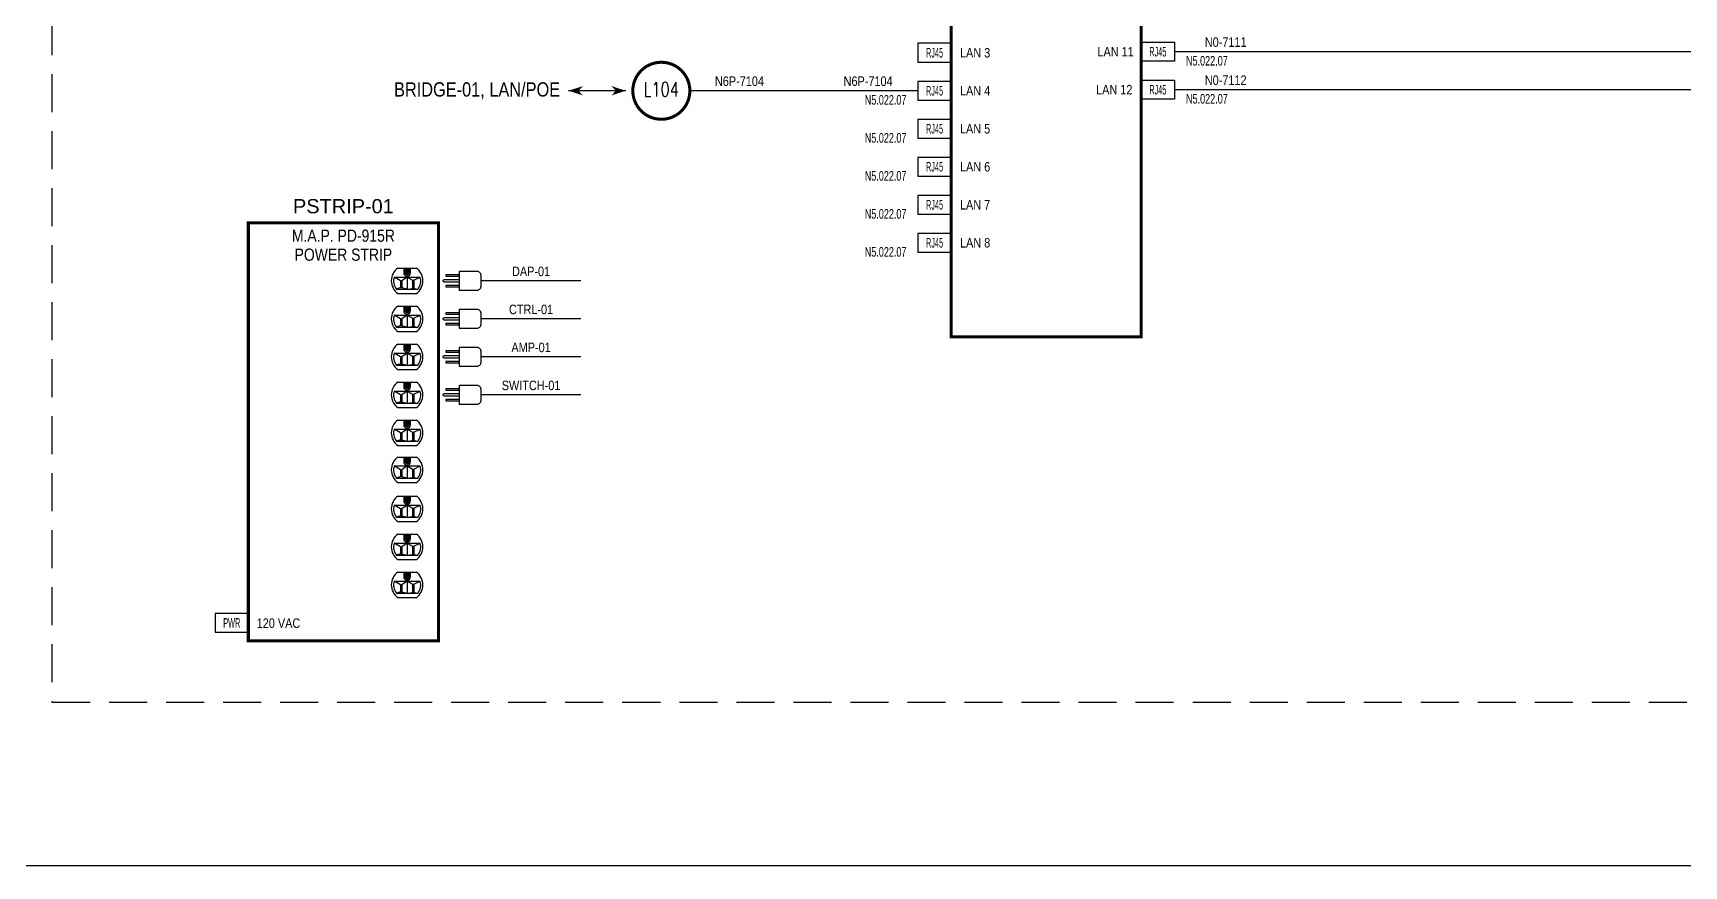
# Model space of a CAD drawing. Extents: x 0 to 120, y 0 to 39.
# Drawn here: x 8.41 to 19.26, y 0 to 5.48 of the extents above; entities that cross this region are included whole.
import ezdxf
from ezdxf.enums import TextEntityAlignment as Align

# ---------------------------------------------------------------- set-up
doc = ezdxf.new("R2010")
doc.units = 0
doc.header["$MEASUREMENT"] = 0
doc.linetypes.add('HIDDEN', pattern=[0.375, 0.25, -0.125])
doc.layers.get('0').update_dxf_attribs({"linetype": 'CONTINUOUS'})
doc.layers.get('DEFPOINTS').update_dxf_attribs({"linetype": 'CONTINUOUS'})
for name, color, linetype in [('AV-Func-Ctrl', 210, 'CONTINUOUS'), ('AV-Func-DLAN', 214, 'CONTINUOUS'), ('AV-Func-DLAN @ 1', 214, 'CONTINUOUS'), ('AV-Func-Powr', 42, 'CONTINUOUS'), ('CABLE-NUM', 7, 'CONTINUOUS'), ('Cable_Riser', 7, 'HIDDEN'), ('Con-Detail', 9, 'CONTINUOUS'), ('DEVICE-NUM', 7, 'CONTINUOUS'), ('TEXT-MEDIUM', 1, 'CONTINUOUS')]:
    doc.layers.add(name, color=color, linetype=linetype)
doc.styles.add('Cable Number', font='ARIALN.TTF')
doc.styles.add('ConDetail', font='swisscl.ttf', dxfattribs={"width": 0.75, "height": 0.0625})
doc.styles.add('Connection Detail', font='swisscl.ttf')
doc.styles.add('NARROW', font='ARIALN.TTF')
doc.styles.add('SIMPLEX', font='SIMPLEX')
doc.styles.get("Standard").update_dxf_attribs({"font": 'arial.ttf'})

# ---------------------------------------------------------------- blocks, each defined once
blk = doc.blocks.new('*U48')
at = {"const_width": 0.02}
blk.add_lwpolyline([(0, 0.382), (1.25, 0.382), (1.25, -2.368), (0, -2.368)], close=True, dxfattribs=at)
for p in [(1.25, 0.007), (1.25, -0.243), (1.25, -0.493), (1.25, -0.743), (1.25, -0.993), (1.25, -1.243), (1.25, -1.493), (1.25, -1.743), (1.25, -1.993), (1.25, -2.243)]:
    blk.add_point(p)
at = {"layer": 'DEFPOINTS'}
for p in [(0, 0), (0, -0.25), (0, -0.5), (0, -0.75), (0, -1), (0, -1.25), (0, -1.5), (0, -1.75), (0, -2), (0, -2.25)]:
    blk.add_point(p, dxfattribs=at)
blk.add_attdef('DEVICE', text='', height=0.0938).set_placement((0.625, 0.444), align=Align.CENTER)
at = {"style": 'NARROW'}
for tag, p in [('MODEL', (0.625, 0.257)), ('DESC', (0.625, 0.132))]:
    blk.add_attdef(tag, text='', height=0.08, dxfattribs=at).set_placement(p, align=Align.CENTER)
for tag, p in [('INPUT1', (0.062, 0.007)), ('INPUT2', (0.062, -0.243)), ('INPUT3', (0.062, -0.493)), ('INPUT4', (0.062, -0.743)), ('INPUT5', (0.062, -0.993)), ('INPUT6', (0.062, -1.243)), ('INPUT7', (0.062, -1.493)), ('INPUT8', (0.062, -1.743)), ('INPUT9', (0.062, -1.993)), ('INPUT10', (0.062, -2.243))]:
    blk.add_attdef(tag, text='', height=0.0625, dxfattribs=at).set_placement(p, align=Align.MIDDLE_LEFT)
for tag, p in [('OUTPUT1', (1.187, 0.007)), ('OUTPUT2', (1.187, -0.243)), ('OUTPUT3', (1.187, -0.493)), ('OUTPUT4', (1.187, -0.743)), ('OUTPUT5', (1.187, -0.993)), ('OUTPUT6', (1.187, -1.243)), ('OUTPUT7', (1.187, -1.493)), ('OUTPUT8', (1.187, -1.743)), ('OUTPUT9', (1.187, -1.993)), ('OUTPUT10', (1.187, -2.243))]:
    blk.add_attdef(tag, text='', height=0.0625, dxfattribs=at).set_placement(p, align=Align.MIDDLE_RIGHT)
blk = doc.blocks.new('Connector V5')
for p, q in [((0, 0.062), (-0.219, 0.062)), ((-0.219, 0.031), (-0.219, -0.031)), ((-0.031, 0.062), (-0.188, 0.062)), ((0, -0.031), (0, 0.031)), ((-0.219, -0.062), (0, -0.062)), ((-0.188, -0.062), (-0.031, -0.062))]:
    blk.add_line(p, q)
for points in [[(-0.219, 0.062), (-0.219, -0.062)], [(0, 0.062), (0, -0.062)]]:
    blk.add_lwpolyline(points)
at = {"style": 'Connection Detail', "width": 0.75}
blk.add_attdef('CONNECTOR', text='', height=0.0625, dxfattribs=at).set_placement((-0.109, 0), align=Align.MIDDLE_CENTER)
at = {"layer": 'Con-Detail', "style": 'ConDetail', "width": 0.716609}
blk.add_attdef('CON-DETAIL', text='', height=0.0625, dxfattribs=at).set_placement((-0.569, -0.092), (-0.294, -0.092), align=Align.FIT)
at = {"layer": 'DEVICE-NUM', "style": 'NARROW'}
blk.add_attdef('DEVICE', text='', height=0.0625, dxfattribs=at).set_placement((0.062, 0.031), align=Align.TOP_LEFT)
blk = doc.blocks.new('*U37')
for p, q in [((0, 0.062), (0.219, 0.062)), ((0, -0.031), (0, 0.031)), ((0.031, 0.062), (0.188, 0.062)), ((0.219, 0.031), (0.219, -0.031)), ((0.219, -0.062), (0, -0.062)), ((0.188, -0.062), (0.031, -0.062))]:
    blk.add_line(p, q)
for points in [[(0, 0.062), (0, -0.062)], [(0.219, 0.062), (0.219, -0.062)]]:
    blk.add_lwpolyline(points)
at = {"style": 'Connection Detail', "width": 0.75}
blk.add_attdef('CONNECTOR', text='', height=0.0625, dxfattribs=at).set_placement((0.106, 0), align=Align.MIDDLE_CENTER)
at = {"layer": 'Con-Detail', "style": 'ConDetail', "width": 0.716609}
blk.add_attdef('CON-DETAIL', text='', height=0.0625, dxfattribs=at).set_placement((0.294, -0.092), (0.569, -0.092), align=Align.FIT)
at = {"layer": 'DEVICE-NUM', "style": 'NARROW'}
blk.add_attdef('DEVICE', text='', height=0.0625, dxfattribs=at).set_placement((-0.062, 0.031), align=Align.TOP_RIGHT)
blk = doc.blocks.new('Cable Number V1')
at = {"layer": 'CABLE-NUM', "style": 'Cable Number'}
blk.add_attdef('CABLE-NUM', text='', height=0.0625, dxfattribs=at).set_placement((-0.328, 0.063), align=Align.MIDDLE_CENTER)
blk = doc.blocks.new('*U44')
at = {"layer": 'CABLE-NUM', "style": 'Cable Number'}
blk.add_attdef('CABLE-NUM', text='', height=0.0625, dxfattribs=at).set_placement((0.336, 0.063), align=Align.MIDDLE_CENTER)
blk = doc.blocks.new('ARROW-L')
for points in [[(-0.094, 0.031), (-0.065, 0), (0, 0)], [(-0.094, -0.031), (-0.065, 0), (0, 0)]]:
    blk.add_solid(points)
blk = doc.blocks.new('*U105')
at = {"const_width": 0.02}
blk.add_lwpolyline([(0, 0, -1), (-0.375, 0, -1)], format="xyb", close=True, dxfattribs=at)
at = {"layer": 'TEXT-MEDIUM'}
blk.add_lwpolyline([(-0.422, 0), (-0.797, 0)], dxfattribs=at)
at = {"layer": 'TEXT-MEDIUM', "rotation": 180.0132590506956}
blk.add_blockref('ARROW-L', (-0.797, 0), dxfattribs=at)
at = {"layer": 'TEXT-MEDIUM', "xscale": -1, "rotation": 179.9867409493045}
blk.add_blockref('ARROW-L', (-0.422, 0), dxfattribs=at)
at = {"layer": 'TEXT-MEDIUM', "style": 'NARROW'}
blk.add_attdef('DESC', text='', height=0.0938, dxfattribs=at).set_placement((-0.858, 0), align=Align.MIDDLE_RIGHT)
at = {"layer": 'TEXT-MEDIUM', "style": 'SIMPLEX', "width": 0.75}
blk.add_attdef('JUMPER', text='', height=0.0938, dxfattribs=at).set_placement((-0.188, -0.066), align=Align.BOTTOM_CENTER)
blk = doc.blocks.new('*U112')
at = {"layer": 'CABLE-NUM', "style": 'Cable Number'}
blk.add_attdef('CABLE-NUM', text='', height=0.0625, dxfattribs=at).set_placement((0.336, 0.063), align=Align.MIDDLE_CENTER)
blk = doc.blocks.new('*U145')
at = {"const_width": 0.02}
blk.add_lwpolyline([(0, 0.382), (1.25, 0.382), (1.25, -2.368), (0, -2.368)], close=True, dxfattribs=at)
for p in [(1.25, 0), (1.25, -0.25), (1.25, -0.5), (1.25, -0.75), (1.25, -1), (1.25, -1.25), (1.25, -1.5), (1.25, -1.75), (1.25, -2), (1.25, -2.25)]:
    blk.add_point(p)
at = {"layer": 'DEFPOINTS'}
for p in [(0, 0), (0, -0.25), (0, -0.5), (0, -0.75), (0, -1), (0, -1.25), (0, -1.5), (0, -1.75), (0, -2), (0, -2.25)]:
    blk.add_point(p, dxfattribs=at)
blk.add_attdef('DEVICE', text='', height=0.0938).set_placement((0.625, 0.444), align=Align.CENTER)
at = {"style": 'NARROW'}
for tag, p in [('MODEL', (0.625, 0.257)), ('DESC', (0.625, 0.132))]:
    blk.add_attdef(tag, text='', height=0.08, dxfattribs=at).set_placement(p, align=Align.CENTER)
for tag, p in [('INPUT1', (0.062, 0.007)), ('INPUT2', (0.062, -0.243)), ('INPUT3', (0.062, -0.493)), ('INPUT4', (0.062, -0.743)), ('INPUT5', (0.062, -0.993)), ('INPUT6', (0.062, -1.243)), ('INPUT7', (0.062, -1.493)), ('INPUT8', (0.062, -1.743)), ('INPUT9', (0.062, -1.993)), ('INPUT10', (0.062, -2.243))]:
    blk.add_attdef(tag, text='', height=0.0625, dxfattribs=at).set_placement(p, align=Align.MIDDLE_LEFT)
for tag, p in [('OUTPUT1', (1.187, 0.007)), ('OUTPUT2', (1.187, -0.243)), ('OUTPUT3', (1.187, -0.493)), ('OUTPUT4', (1.187, -0.743)), ('OUTPUT5', (1.187, -0.993)), ('OUTPUT6', (1.187, -1.243)), ('OUTPUT7', (1.187, -1.493)), ('OUTPUT8', (1.187, -1.743)), ('OUTPUT9', (1.187, -1.993)), ('OUTPUT10', (1.187, -2.243))]:
    blk.add_attdef(tag, text='', height=0.0625, dxfattribs=at).set_placement(p, align=Align.MIDDLE_RIGHT)
blk = doc.blocks.new('*U144')
at = {"color": 0}
for p, q in [((-0.291, 0.025), (-0.12, 0.025)), ((-0.25, 0), (-0.291, 0.025)), ((-0.267, 0.084), (-0.144, 0.084)), ((-0.206, 0.025), (-0.24, 0)), ((-0.228, 0.079), (-0.183, 0.079)), ((-0.228, 0.079), (-0.219, 0.071)), ((-0.228, 0.079), (-0.228, 0.053)), ((-0.219, 0.071), (-0.192, 0.071)), ((-0.219, 0.053), (-0.219, 0.071)), ((-0.206, 0.025), (-0.171, 0.005)), ((-0.206, 0.025), (-0.206, -0.055)), ((-0.192, 0.071), (-0.183, 0.079)), ((-0.192, 0.053), (-0.192, 0.071)), ((-0.183, 0.053), (-0.183, 0.079)), ((-0.171, 0.005), (-0.171, -0.05)), ((-0.171, 0.005), (-0.161, 0.005)), ((-0.161, 0.005), (-0.12, 0.025)), ((-0.161, 0.005), (-0.161, -0.05)), ((-0.25, -0.045), (-0.276, -0.055)), ((-0.276, -0.055), (-0.135, -0.055)), ((-0.267, -0.084), (-0.144, -0.084)), ((-0.25, 0), (-0.24, 0)), ((-0.25, 0), (-0.25, -0.045)), ((-0.25, -0.045), (-0.24, -0.045)), ((-0.24, 0), (-0.24, -0.045)), ((-0.24, -0.045), (-0.206, -0.055)), ((-0.206, -0.055), (-0.171, -0.05)), ((-0.171, -0.05), (-0.161, -0.05)), ((-0.161, -0.05), (-0.135, -0.055))]:
    blk.add_line(p, q, dxfattribs=at)
at = {"color": 0, "const_width": 0.0134}
blk.add_lwpolyline([(-0.212, 0.052, 1), (-0.198, 0.052, 1)], format="xyb", close=True, dxfattribs=at)
at = {"color": 0}
for centre, radius, start, end in [((-0.206, 0), 0.104, 125.9431, 234.0569), ((-0.206, 0), 0.0894, 163.8777, 217.6763), ((-0.206, 0.053), 0.0223, 180, 0), ((-0.206, 0.053), 0.0134, 180, 0), ((-0.206, 0), 0.104, 305.9431, 54.0569), ((-0.206, 0), 0.0894, 322.3237, 16.1223)]:
    blk.add_arc(centre, radius, start, end, dxfattribs=at)
for points in [[(-0.219, 0.071), (-0.192, 0.071), (-0.219, 0.053), (-0.192, 0.053)], [(-0.171, 0.005), (-0.161, 0.005), (-0.171, -0.05), (-0.161, -0.05)], [(-0.25, 0), (-0.24, 0), (-0.25, -0.045), (-0.24, -0.045)]]:
    blk.add_solid(points, dxfattribs=at)
blk = doc.blocks.new('Plug V1')
for points in [[(0.137, -0.009), (0.039, -0.009, -1), (0.039, 0.009), (0.137, 0.009)], [(0.137, -0.062), (0.253, -0.062, 0.414214), (0.28, -0.036), (0.28, 0.036, 0.414214), (0.253, 0.062), (0.137, 0.062)]]:
    blk.add_lwpolyline(points, format="xyb", close=True)
for points in [[(0.048, 0.031), (0.137, 0.031), (0.137, 0.04), (0.048, 0.04)], [(0.048, -0.04), (0.137, -0.04), (0.137, -0.031), (0.048, -0.031)]]:
    blk.add_lwpolyline(points, close=True)
blk = doc.blocks.new('*U137')
at = {"layer": 'CABLE-NUM', "style": 'Cable Number'}
blk.add_attdef('CABLE-NUM', text='', height=0.0625, dxfattribs=at).set_placement((-0.328, 0.063), align=Align.MIDDLE_CENTER)
blk = doc.blocks.new('*U138')
at = {"color": 0}
for p, q in [((-0.291, 0.025), (-0.12, 0.025)), ((-0.25, 0), (-0.291, 0.025)), ((-0.267, 0.084), (-0.144, 0.084)), ((-0.206, 0.025), (-0.24, 0)), ((-0.228, 0.079), (-0.183, 0.079)), ((-0.228, 0.079), (-0.219, 0.071)), ((-0.228, 0.079), (-0.228, 0.053)), ((-0.219, 0.071), (-0.192, 0.071)), ((-0.219, 0.053), (-0.219, 0.071)), ((-0.206, 0.025), (-0.171, 0.005)), ((-0.206, 0.025), (-0.206, -0.055)), ((-0.192, 0.071), (-0.183, 0.079)), ((-0.192, 0.053), (-0.192, 0.071)), ((-0.183, 0.053), (-0.183, 0.079)), ((-0.171, 0.005), (-0.171, -0.05)), ((-0.171, 0.005), (-0.161, 0.005)), ((-0.161, 0.005), (-0.12, 0.025)), ((-0.161, 0.005), (-0.161, -0.05)), ((-0.25, -0.045), (-0.276, -0.055)), ((-0.276, -0.055), (-0.135, -0.055)), ((-0.267, -0.084), (-0.144, -0.084)), ((-0.25, 0), (-0.24, 0)), ((-0.25, 0), (-0.25, -0.045)), ((-0.25, -0.045), (-0.24, -0.045)), ((-0.24, 0), (-0.24, -0.045)), ((-0.24, -0.045), (-0.206, -0.055)), ((-0.206, -0.055), (-0.171, -0.05)), ((-0.171, -0.05), (-0.161, -0.05)), ((-0.161, -0.05), (-0.135, -0.055))]:
    blk.add_line(p, q, dxfattribs=at)
at = {"color": 0, "const_width": 0.0134}
blk.add_lwpolyline([(-0.212, 0.052, 1), (-0.198, 0.052, 1)], format="xyb", close=True, dxfattribs=at)
at = {"color": 0}
for centre, radius, start, end in [((-0.206, 0), 0.104, 125.9431, 234.0569), ((-0.206, 0), 0.0894, 163.8777, 217.6763), ((-0.206, 0.053), 0.0223, 180, 0), ((-0.206, 0.053), 0.0134, 180, 0), ((-0.206, 0), 0.104, 305.9431, 54.0569), ((-0.206, 0), 0.0894, 322.3237, 16.1223)]:
    blk.add_arc(centre, radius, start, end, dxfattribs=at)
for points in [[(-0.219, 0.071), (-0.192, 0.071), (-0.219, 0.053), (-0.192, 0.053)], [(-0.171, 0.005), (-0.161, 0.005), (-0.171, -0.05), (-0.161, -0.05)], [(-0.25, 0), (-0.24, 0), (-0.25, -0.045), (-0.24, -0.045)]]:
    blk.add_solid(points, dxfattribs=at)
blk = doc.blocks.new('*U139')
at = {"layer": 'CABLE-NUM', "style": 'Cable Number'}
blk.add_attdef('CABLE-NUM', text='', height=0.0625, dxfattribs=at).set_placement((-0.328, 0.063), align=Align.MIDDLE_CENTER)
blk = doc.blocks.new('*U140')
at = {"color": 0}
for p, q in [((-0.291, 0.025), (-0.12, 0.025)), ((-0.25, 0), (-0.291, 0.025)), ((-0.267, 0.084), (-0.144, 0.084)), ((-0.206, 0.025), (-0.24, 0)), ((-0.228, 0.079), (-0.183, 0.079)), ((-0.228, 0.079), (-0.219, 0.071)), ((-0.228, 0.079), (-0.228, 0.053)), ((-0.219, 0.071), (-0.192, 0.071)), ((-0.219, 0.053), (-0.219, 0.071)), ((-0.206, 0.025), (-0.171, 0.005)), ((-0.206, 0.025), (-0.206, -0.055)), ((-0.192, 0.071), (-0.183, 0.079)), ((-0.192, 0.053), (-0.192, 0.071)), ((-0.183, 0.053), (-0.183, 0.079)), ((-0.171, 0.005), (-0.171, -0.05)), ((-0.171, 0.005), (-0.161, 0.005)), ((-0.161, 0.005), (-0.12, 0.025)), ((-0.161, 0.005), (-0.161, -0.05)), ((-0.25, -0.045), (-0.276, -0.055)), ((-0.276, -0.055), (-0.135, -0.055)), ((-0.267, -0.084), (-0.144, -0.084)), ((-0.25, 0), (-0.24, 0)), ((-0.25, 0), (-0.25, -0.045)), ((-0.25, -0.045), (-0.24, -0.045)), ((-0.24, 0), (-0.24, -0.045)), ((-0.24, -0.045), (-0.206, -0.055)), ((-0.206, -0.055), (-0.171, -0.05)), ((-0.171, -0.05), (-0.161, -0.05)), ((-0.161, -0.05), (-0.135, -0.055))]:
    blk.add_line(p, q, dxfattribs=at)
at = {"color": 0, "const_width": 0.0134}
blk.add_lwpolyline([(-0.212, 0.052, 1), (-0.198, 0.052, 1)], format="xyb", close=True, dxfattribs=at)
at = {"color": 0}
for centre, radius, start, end in [((-0.206, 0), 0.104, 125.9431, 234.0569), ((-0.206, 0), 0.0894, 163.8777, 217.6763), ((-0.206, 0.053), 0.0223, 180, 0), ((-0.206, 0.053), 0.0134, 180, 0), ((-0.206, 0), 0.104, 305.9431, 54.0569), ((-0.206, 0), 0.0894, 322.3237, 16.1223)]:
    blk.add_arc(centre, radius, start, end, dxfattribs=at)
for points in [[(-0.219, 0.071), (-0.192, 0.071), (-0.219, 0.053), (-0.192, 0.053)], [(-0.171, 0.005), (-0.161, 0.005), (-0.171, -0.05), (-0.161, -0.05)], [(-0.25, 0), (-0.24, 0), (-0.25, -0.045), (-0.24, -0.045)]]:
    blk.add_solid(points, dxfattribs=at)
blk = doc.blocks.new('*U141')
at = {"layer": 'CABLE-NUM', "style": 'Cable Number'}
blk.add_attdef('CABLE-NUM', text='', height=0.0625, dxfattribs=at).set_placement((-0.328, 0.063), align=Align.MIDDLE_CENTER)
blk = doc.blocks.new('*U142')
at = {"color": 0}
for p, q in [((-0.291, 0.025), (-0.12, 0.025)), ((-0.25, 0), (-0.291, 0.025)), ((-0.267, 0.084), (-0.144, 0.084)), ((-0.206, 0.025), (-0.24, 0)), ((-0.228, 0.079), (-0.183, 0.079)), ((-0.228, 0.079), (-0.219, 0.071)), ((-0.228, 0.079), (-0.228, 0.053)), ((-0.219, 0.071), (-0.192, 0.071)), ((-0.219, 0.053), (-0.219, 0.071)), ((-0.206, 0.025), (-0.171, 0.005)), ((-0.206, 0.025), (-0.206, -0.055)), ((-0.192, 0.071), (-0.183, 0.079)), ((-0.192, 0.053), (-0.192, 0.071)), ((-0.183, 0.053), (-0.183, 0.079)), ((-0.171, 0.005), (-0.171, -0.05)), ((-0.171, 0.005), (-0.161, 0.005)), ((-0.161, 0.005), (-0.12, 0.025)), ((-0.161, 0.005), (-0.161, -0.05)), ((-0.25, -0.045), (-0.276, -0.055)), ((-0.276, -0.055), (-0.135, -0.055)), ((-0.267, -0.084), (-0.144, -0.084)), ((-0.25, 0), (-0.24, 0)), ((-0.25, 0), (-0.25, -0.045)), ((-0.25, -0.045), (-0.24, -0.045)), ((-0.24, 0), (-0.24, -0.045)), ((-0.24, -0.045), (-0.206, -0.055)), ((-0.206, -0.055), (-0.171, -0.05)), ((-0.171, -0.05), (-0.161, -0.05)), ((-0.161, -0.05), (-0.135, -0.055))]:
    blk.add_line(p, q, dxfattribs=at)
at = {"color": 0, "const_width": 0.0134}
blk.add_lwpolyline([(-0.212, 0.052, 1), (-0.198, 0.052, 1)], format="xyb", close=True, dxfattribs=at)
at = {"color": 0}
for centre, radius, start, end in [((-0.206, 0), 0.104, 125.9431, 234.0569), ((-0.206, 0), 0.0894, 163.8777, 217.6763), ((-0.206, 0.053), 0.0223, 180, 0), ((-0.206, 0.053), 0.0134, 180, 0), ((-0.206, 0), 0.104, 305.9431, 54.0569), ((-0.206, 0), 0.0894, 322.3237, 16.1223)]:
    blk.add_arc(centre, radius, start, end, dxfattribs=at)
for points in [[(-0.219, 0.071), (-0.192, 0.071), (-0.219, 0.053), (-0.192, 0.053)], [(-0.171, 0.005), (-0.161, 0.005), (-0.171, -0.05), (-0.161, -0.05)], [(-0.25, 0), (-0.24, 0), (-0.25, -0.045), (-0.24, -0.045)]]:
    blk.add_solid(points, dxfattribs=at)
blk = doc.blocks.new('*U143')
at = {"layer": 'CABLE-NUM', "style": 'Cable Number'}
blk.add_attdef('CABLE-NUM', text='', height=0.0625, dxfattribs=at).set_placement((-0.328, 0.063), align=Align.MIDDLE_CENTER)
blk = doc.blocks.new('*U132')
at = {"color": 0}
for p, q in [((-0.291, 0.025), (-0.12, 0.025)), ((-0.25, 0), (-0.291, 0.025)), ((-0.267, 0.084), (-0.144, 0.084)), ((-0.206, 0.025), (-0.24, 0)), ((-0.228, 0.079), (-0.183, 0.079)), ((-0.228, 0.079), (-0.219, 0.071)), ((-0.228, 0.079), (-0.228, 0.053)), ((-0.219, 0.071), (-0.192, 0.071)), ((-0.219, 0.053), (-0.219, 0.071)), ((-0.206, 0.025), (-0.171, 0.005)), ((-0.206, 0.025), (-0.206, -0.055)), ((-0.192, 0.071), (-0.183, 0.079)), ((-0.192, 0.053), (-0.192, 0.071)), ((-0.183, 0.053), (-0.183, 0.079)), ((-0.171, 0.005), (-0.171, -0.05)), ((-0.171, 0.005), (-0.161, 0.005)), ((-0.161, 0.005), (-0.12, 0.025)), ((-0.161, 0.005), (-0.161, -0.05)), ((-0.25, -0.045), (-0.276, -0.055)), ((-0.276, -0.055), (-0.135, -0.055)), ((-0.267, -0.084), (-0.144, -0.084)), ((-0.25, 0), (-0.24, 0)), ((-0.25, 0), (-0.25, -0.045)), ((-0.25, -0.045), (-0.24, -0.045)), ((-0.24, 0), (-0.24, -0.045)), ((-0.24, -0.045), (-0.206, -0.055)), ((-0.206, -0.055), (-0.171, -0.05)), ((-0.171, -0.05), (-0.161, -0.05)), ((-0.161, -0.05), (-0.135, -0.055))]:
    blk.add_line(p, q, dxfattribs=at)
at = {"color": 0, "const_width": 0.0134}
blk.add_lwpolyline([(-0.212, 0.052, 1), (-0.198, 0.052, 1)], format="xyb", close=True, dxfattribs=at)
at = {"color": 0}
for centre, radius, start, end in [((-0.206, 0), 0.104, 125.9431, 234.0569), ((-0.206, 0), 0.0894, 163.8777, 217.6763), ((-0.206, 0.053), 0.0223, 180, 0), ((-0.206, 0.053), 0.0134, 180, 0), ((-0.206, 0), 0.104, 305.9431, 54.0569), ((-0.206, 0), 0.0894, 322.3237, 16.1223)]:
    blk.add_arc(centre, radius, start, end, dxfattribs=at)
for points in [[(-0.219, 0.071), (-0.192, 0.071), (-0.219, 0.053), (-0.192, 0.053)], [(-0.171, 0.005), (-0.161, 0.005), (-0.171, -0.05), (-0.161, -0.05)], [(-0.25, 0), (-0.24, 0), (-0.25, -0.045), (-0.24, -0.045)]]:
    blk.add_solid(points, dxfattribs=at)
blk = doc.blocks.new('*U133')
at = {"color": 0}
for p, q in [((-0.291, 0.025), (-0.12, 0.025)), ((-0.25, 0), (-0.291, 0.025)), ((-0.267, 0.084), (-0.144, 0.084)), ((-0.206, 0.025), (-0.24, 0)), ((-0.228, 0.079), (-0.183, 0.079)), ((-0.228, 0.079), (-0.219, 0.071)), ((-0.228, 0.079), (-0.228, 0.053)), ((-0.219, 0.071), (-0.192, 0.071)), ((-0.219, 0.053), (-0.219, 0.071)), ((-0.206, 0.025), (-0.171, 0.005)), ((-0.206, 0.025), (-0.206, -0.055)), ((-0.192, 0.071), (-0.183, 0.079)), ((-0.192, 0.053), (-0.192, 0.071)), ((-0.183, 0.053), (-0.183, 0.079)), ((-0.171, 0.005), (-0.171, -0.05)), ((-0.171, 0.005), (-0.161, 0.005)), ((-0.161, 0.005), (-0.12, 0.025)), ((-0.161, 0.005), (-0.161, -0.05)), ((-0.25, -0.045), (-0.276, -0.055)), ((-0.276, -0.055), (-0.135, -0.055)), ((-0.267, -0.084), (-0.144, -0.084)), ((-0.25, 0), (-0.24, 0)), ((-0.25, 0), (-0.25, -0.045)), ((-0.25, -0.045), (-0.24, -0.045)), ((-0.24, 0), (-0.24, -0.045)), ((-0.24, -0.045), (-0.206, -0.055)), ((-0.206, -0.055), (-0.171, -0.05)), ((-0.171, -0.05), (-0.161, -0.05)), ((-0.161, -0.05), (-0.135, -0.055))]:
    blk.add_line(p, q, dxfattribs=at)
at = {"color": 0, "const_width": 0.0134}
blk.add_lwpolyline([(-0.212, 0.052, 1), (-0.198, 0.052, 1)], format="xyb", close=True, dxfattribs=at)
at = {"color": 0}
for centre, radius, start, end in [((-0.206, 0), 0.104, 125.9431, 234.0569), ((-0.206, 0), 0.0894, 163.8777, 217.6763), ((-0.206, 0.053), 0.0223, 180, 0), ((-0.206, 0.053), 0.0134, 180, 0), ((-0.206, 0), 0.104, 305.9431, 54.0569), ((-0.206, 0), 0.0894, 322.3237, 16.1223)]:
    blk.add_arc(centre, radius, start, end, dxfattribs=at)
for points in [[(-0.219, 0.071), (-0.192, 0.071), (-0.219, 0.053), (-0.192, 0.053)], [(-0.171, 0.005), (-0.161, 0.005), (-0.171, -0.05), (-0.161, -0.05)], [(-0.25, 0), (-0.24, 0), (-0.25, -0.045), (-0.24, -0.045)]]:
    blk.add_solid(points, dxfattribs=at)
blk = doc.blocks.new('*U134')
at = {"color": 0}
for p, q in [((-0.291, 0.025), (-0.12, 0.025)), ((-0.25, 0), (-0.291, 0.025)), ((-0.267, 0.084), (-0.144, 0.084)), ((-0.206, 0.025), (-0.24, 0)), ((-0.228, 0.079), (-0.183, 0.079)), ((-0.228, 0.079), (-0.219, 0.071)), ((-0.228, 0.079), (-0.228, 0.053)), ((-0.219, 0.071), (-0.192, 0.071)), ((-0.219, 0.053), (-0.219, 0.071)), ((-0.206, 0.025), (-0.171, 0.005)), ((-0.206, 0.025), (-0.206, -0.055)), ((-0.192, 0.071), (-0.183, 0.079)), ((-0.192, 0.053), (-0.192, 0.071)), ((-0.183, 0.053), (-0.183, 0.079)), ((-0.171, 0.005), (-0.171, -0.05)), ((-0.171, 0.005), (-0.161, 0.005)), ((-0.161, 0.005), (-0.12, 0.025)), ((-0.161, 0.005), (-0.161, -0.05)), ((-0.25, -0.045), (-0.276, -0.055)), ((-0.276, -0.055), (-0.135, -0.055)), ((-0.267, -0.084), (-0.144, -0.084)), ((-0.25, 0), (-0.24, 0)), ((-0.25, 0), (-0.25, -0.045)), ((-0.25, -0.045), (-0.24, -0.045)), ((-0.24, 0), (-0.24, -0.045)), ((-0.24, -0.045), (-0.206, -0.055)), ((-0.206, -0.055), (-0.171, -0.05)), ((-0.171, -0.05), (-0.161, -0.05)), ((-0.161, -0.05), (-0.135, -0.055))]:
    blk.add_line(p, q, dxfattribs=at)
at = {"color": 0, "const_width": 0.0134}
blk.add_lwpolyline([(-0.212, 0.052, 1), (-0.198, 0.052, 1)], format="xyb", close=True, dxfattribs=at)
at = {"color": 0}
for centre, radius, start, end in [((-0.206, 0), 0.104, 125.9431, 234.0569), ((-0.206, 0), 0.0894, 163.8777, 217.6763), ((-0.206, 0.053), 0.0223, 180, 0), ((-0.206, 0.053), 0.0134, 180, 0), ((-0.206, 0), 0.104, 305.9431, 54.0569), ((-0.206, 0), 0.0894, 322.3237, 16.1223)]:
    blk.add_arc(centre, radius, start, end, dxfattribs=at)
for points in [[(-0.219, 0.071), (-0.192, 0.071), (-0.219, 0.053), (-0.192, 0.053)], [(-0.171, 0.005), (-0.161, 0.005), (-0.171, -0.05), (-0.161, -0.05)], [(-0.25, 0), (-0.24, 0), (-0.25, -0.045), (-0.24, -0.045)]]:
    blk.add_solid(points, dxfattribs=at)
blk = doc.blocks.new('*U135')
at = {"color": 0}
for p, q in [((-0.291, 0.025), (-0.12, 0.025)), ((-0.25, 0), (-0.291, 0.025)), ((-0.267, 0.084), (-0.144, 0.084)), ((-0.206, 0.025), (-0.24, 0)), ((-0.228, 0.079), (-0.183, 0.079)), ((-0.228, 0.079), (-0.219, 0.071)), ((-0.228, 0.079), (-0.228, 0.053)), ((-0.219, 0.071), (-0.192, 0.071)), ((-0.219, 0.053), (-0.219, 0.071)), ((-0.206, 0.025), (-0.171, 0.005)), ((-0.206, 0.025), (-0.206, -0.055)), ((-0.192, 0.071), (-0.183, 0.079)), ((-0.192, 0.053), (-0.192, 0.071)), ((-0.183, 0.053), (-0.183, 0.079)), ((-0.171, 0.005), (-0.171, -0.05)), ((-0.171, 0.005), (-0.161, 0.005)), ((-0.161, 0.005), (-0.12, 0.025)), ((-0.161, 0.005), (-0.161, -0.05)), ((-0.25, -0.045), (-0.276, -0.055)), ((-0.276, -0.055), (-0.135, -0.055)), ((-0.267, -0.084), (-0.144, -0.084)), ((-0.25, 0), (-0.24, 0)), ((-0.25, 0), (-0.25, -0.045)), ((-0.25, -0.045), (-0.24, -0.045)), ((-0.24, 0), (-0.24, -0.045)), ((-0.24, -0.045), (-0.206, -0.055)), ((-0.206, -0.055), (-0.171, -0.05)), ((-0.171, -0.05), (-0.161, -0.05)), ((-0.161, -0.05), (-0.135, -0.055))]:
    blk.add_line(p, q, dxfattribs=at)
at = {"color": 0, "const_width": 0.0134}
blk.add_lwpolyline([(-0.212, 0.052, 1), (-0.198, 0.052, 1)], format="xyb", close=True, dxfattribs=at)
at = {"color": 0}
for centre, radius, start, end in [((-0.206, 0), 0.104, 125.9431, 234.0569), ((-0.206, 0), 0.0894, 163.8777, 217.6763), ((-0.206, 0.053), 0.0223, 180, 0), ((-0.206, 0.053), 0.0134, 180, 0), ((-0.206, 0), 0.104, 305.9431, 54.0569), ((-0.206, 0), 0.0894, 322.3237, 16.1223)]:
    blk.add_arc(centre, radius, start, end, dxfattribs=at)
for points in [[(-0.219, 0.071), (-0.192, 0.071), (-0.219, 0.053), (-0.192, 0.053)], [(-0.171, 0.005), (-0.161, 0.005), (-0.171, -0.05), (-0.161, -0.05)], [(-0.25, 0), (-0.24, 0), (-0.25, -0.045), (-0.24, -0.045)]]:
    blk.add_solid(points, dxfattribs=at)
blk = doc.blocks.new('*U136')
at = {"color": 0}
for p, q in [((-0.291, 0.025), (-0.12, 0.025)), ((-0.25, 0), (-0.291, 0.025)), ((-0.267, 0.084), (-0.144, 0.084)), ((-0.206, 0.025), (-0.24, 0)), ((-0.228, 0.079), (-0.183, 0.079)), ((-0.228, 0.079), (-0.219, 0.071)), ((-0.228, 0.079), (-0.228, 0.053)), ((-0.219, 0.071), (-0.192, 0.071)), ((-0.219, 0.053), (-0.219, 0.071)), ((-0.206, 0.025), (-0.171, 0.005)), ((-0.206, 0.025), (-0.206, -0.055)), ((-0.192, 0.071), (-0.183, 0.079)), ((-0.192, 0.053), (-0.192, 0.071)), ((-0.183, 0.053), (-0.183, 0.079)), ((-0.171, 0.005), (-0.171, -0.05)), ((-0.171, 0.005), (-0.161, 0.005)), ((-0.161, 0.005), (-0.12, 0.025)), ((-0.161, 0.005), (-0.161, -0.05)), ((-0.25, -0.045), (-0.276, -0.055)), ((-0.276, -0.055), (-0.135, -0.055)), ((-0.267, -0.084), (-0.144, -0.084)), ((-0.25, 0), (-0.24, 0)), ((-0.25, 0), (-0.25, -0.045)), ((-0.25, -0.045), (-0.24, -0.045)), ((-0.24, 0), (-0.24, -0.045)), ((-0.24, -0.045), (-0.206, -0.055)), ((-0.206, -0.055), (-0.171, -0.05)), ((-0.171, -0.05), (-0.161, -0.05)), ((-0.161, -0.05), (-0.135, -0.055))]:
    blk.add_line(p, q, dxfattribs=at)
at = {"color": 0, "const_width": 0.0134}
blk.add_lwpolyline([(-0.212, 0.052, 1), (-0.198, 0.052, 1)], format="xyb", close=True, dxfattribs=at)
at = {"color": 0}
for centre, radius, start, end in [((-0.206, 0), 0.104, 125.9431, 234.0569), ((-0.206, 0), 0.0894, 163.8777, 217.6763), ((-0.206, 0.053), 0.0223, 180, 0), ((-0.206, 0.053), 0.0134, 180, 0), ((-0.206, 0), 0.104, 305.9431, 54.0569), ((-0.206, 0), 0.0894, 322.3237, 16.1223)]:
    blk.add_arc(centre, radius, start, end, dxfattribs=at)
for points in [[(-0.219, 0.071), (-0.192, 0.071), (-0.219, 0.053), (-0.192, 0.053)], [(-0.171, 0.005), (-0.161, 0.005), (-0.171, -0.05), (-0.161, -0.05)], [(-0.25, 0), (-0.24, 0), (-0.25, -0.045), (-0.24, -0.045)]]:
    blk.add_solid(points, dxfattribs=at)

msp = doc.modelspace()

# ---------------------------------------------------------------- linework, layer by layer
at = {"layer": 'AV-Func-Ctrl'}
for points in [[(24.878, 11.495), (20.668, 11.495), (20.668, 5.356), (15.911, 5.356)], [(24.889, 2.835), (21.775, 2.835), (21.775, 5.106), (15.911, 5.106)]]:
    msp.add_lwpolyline(points, dxfattribs=at)
at = {"layer": 'AV-Func-DLAN'}
msp.add_lwpolyline([(14.224, 5.099), (12.724, 5.099)], dxfattribs=at)
at = {"layer": 'AV-Func-Powr'}
for points in [[(12.008, 3.849), (11.351, 3.849)], [(12.008, 3.599), (11.351, 3.599)], [(12.008, 3.349), (11.351, 3.349)], [(12.008, 3.099), (11.351, 3.099)]]:
    msp.add_lwpolyline(points, dxfattribs=at)
at = {"layer": 'Cable_Riser'}
msp.add_lwpolyline([(25.096, 15.705), (25.096, 24.571), (19.38, 24.571), (19.38, 6.709), (8.53, 6.709), (8.53, 1.077), (31.745, 1.077), (31.745, 15.705), (25.181, 15.705)], close=True, dxfattribs=at)
at = {"layer": 'DEFPOINTS'}
msp.add_lwpolyline([(0, 29.3), (36.7, 29.3), (36.7, 0), (0, 0)], close=True, dxfattribs=at)

# ---------------------------------------------------------------- block references
ref = msp.add_blockref('*U48', (14.442, 5.849))
ref.add_attrib('DEVICE', 'SWITCH-01', dxfattribs={"height": 0.0938}).set_placement((15.067, 6.294), align=Align.CENTER)
ref.add_attrib('MODEL', 'PAKEDGE MS-1212', dxfattribs={"height": 0.08, "style": 'NARROW'}).set_placement((15.067, 6.106), align=Align.CENTER)
ref.add_attrib('DESC', '12 PORT POE SWITCH', dxfattribs={"height": 0.08, "style": 'NARROW'}).set_placement((15.067, 5.981), align=Align.CENTER)
ref = msp.add_blockref('*U145', (9.821, 3.849))
ref.add_attrib('DEVICE', 'PSTRIP-01', dxfattribs={"height": 0.0938}).set_placement((10.446, 4.293), align=Align.CENTER)
ref.add_attrib('MODEL', 'M.A.P. PD-915R', dxfattribs={"height": 0.08, "style": 'NARROW'}).set_placement((10.446, 4.106), align=Align.CENTER)
ref.add_attrib('DESC', 'POWER STRIP', dxfattribs={"height": 0.08, "style": 'NARROW'}).set_placement((10.446, 3.981), align=Align.CENTER)
for name, p in [('*U144', (11.071, 3.849)), ('*U138', (11.071, 3.599)), ('*U140', (11.071, 3.349)), ('*U142', (11.071, 3.099)), ('*U132', (11.071, 2.849)), ('*U133', (11.071, 2.606)), ('*U134', (11.071, 2.349)), ('*U135', (11.071, 2.099)), ('*U136', (11.071, 1.849))]:
    msp.add_blockref(name, p)
at = {"layer": 'AV-Func-DLAN'}
ref = msp.add_blockref('Connector V5', (14.442, 5.349), dxfattribs=at)
ref.add_attrib('CONNECTOR', 'RJ45', dxfattribs={"layer": '0', "height": 0.0625, "style": 'Connection Detail', "width": 0.75}).set_placement((14.333, 5.349), align=Align.MIDDLE_CENTER)
ref.add_attrib('DEVICE_001', 'LAN 3', (14.5, 5.318), dxfattribs={"layer": 'DEVICE-NUM', "height": 0.0625, "style": 'NARROW'})
ref = msp.add_blockref('*U37', (15.692, 5.356), dxfattribs=at)
ref.add_attrib('CONNECTOR', 'RJ45', dxfattribs={"layer": '0', "height": 0.0625, "style": 'Connection Detail', "width": 0.75}).set_placement((15.801, 5.356), align=Align.MIDDLE_CENTER)
ref.add_attrib('DEVICE_001', 'LAN 11', (15.404, 5.325), dxfattribs={"layer": 'DEVICE-NUM', "height": 0.0625, "style": 'NARROW'})
ref.add_attrib('CON-DETAIL', 'N5.022.07', dxfattribs={"layer": 'Con-Detail', "height": 0.0625, "style": 'ConDetail', "width": 0.856288}).set_placement((15.986, 5.265), (16.261, 5.265), align=Align.FIT)
ref = msp.add_blockref('Connector V5', (14.442, 5.099), dxfattribs=at)
ref.add_attrib('CONNECTOR', 'RJ45', dxfattribs={"layer": '0', "height": 0.0625, "style": 'Connection Detail', "width": 0.75}).set_placement((14.333, 5.099), align=Align.MIDDLE_CENTER)
ref.add_attrib('DEVICE_001', 'LAN 4', (14.5, 5.068), dxfattribs={"layer": 'DEVICE-NUM', "height": 0.0625, "style": 'NARROW'})
ref.add_attrib('CON-DETAIL', 'N5.022.07', dxfattribs={"layer": 'Con-Detail', "height": 0.0625, "style": 'ConDetail', "width": 0.856288}).set_placement((13.874, 5.008), (14.148, 5.008), align=Align.FIT)
ref = msp.add_blockref('*U37', (15.692, 5.106), dxfattribs=at)
ref.add_attrib('CONNECTOR', 'RJ45', dxfattribs={"layer": '0', "height": 0.0625, "style": 'Connection Detail', "width": 0.75}).set_placement((15.801, 5.106), align=Align.MIDDLE_CENTER)
ref.add_attrib('DEVICE_001', 'LAN 12', (15.395, 5.075), dxfattribs={"layer": 'DEVICE-NUM', "height": 0.0625, "style": 'NARROW'})
ref.add_attrib('CON-DETAIL', 'N5.022.07', dxfattribs={"layer": 'Con-Detail', "height": 0.0625, "style": 'ConDetail', "width": 0.856288}).set_placement((15.986, 5.015), (16.261, 5.015), align=Align.FIT)
ref = msp.add_blockref('Connector V5', (14.442, 4.849), dxfattribs=at)
ref.add_attrib('CONNECTOR', 'RJ45', dxfattribs={"layer": '0', "height": 0.0625, "style": 'Connection Detail', "width": 0.75}).set_placement((14.333, 4.849), align=Align.MIDDLE_CENTER)
ref.add_attrib('DEVICE_001', 'LAN 5', (14.5, 4.818), dxfattribs={"layer": 'DEVICE-NUM', "height": 0.0625, "style": 'NARROW'})
ref.add_attrib('CON-DETAIL', 'N5.022.07', dxfattribs={"layer": 'Con-Detail', "height": 0.0625, "style": 'ConDetail', "width": 0.856288}).set_placement((13.874, 4.758), (14.148, 4.758), align=Align.FIT)
ref = msp.add_blockref('Connector V5', (14.442, 4.599), dxfattribs=at)
ref.add_attrib('CONNECTOR', 'RJ45', dxfattribs={"layer": '0', "height": 0.0625, "style": 'Connection Detail', "width": 0.75}).set_placement((14.333, 4.599), align=Align.MIDDLE_CENTER)
ref.add_attrib('DEVICE_001', 'LAN 6', (14.5, 4.568), dxfattribs={"layer": 'DEVICE-NUM', "height": 0.0625, "style": 'NARROW'})
ref.add_attrib('CON-DETAIL', 'N5.022.07', dxfattribs={"layer": 'Con-Detail', "height": 0.0625, "style": 'ConDetail', "width": 0.856288}).set_placement((13.874, 4.508), (14.148, 4.508), align=Align.FIT)
ref = msp.add_blockref('Connector V5', (14.442, 4.349), dxfattribs=at)
ref.add_attrib('CONNECTOR', 'RJ45', dxfattribs={"layer": '0', "height": 0.0625, "style": 'Connection Detail', "width": 0.75}).set_placement((14.333, 4.349), align=Align.MIDDLE_CENTER)
ref.add_attrib('DEVICE_001', 'LAN 7', (14.5, 4.318), dxfattribs={"layer": 'DEVICE-NUM', "height": 0.0625, "style": 'NARROW'})
ref.add_attrib('CON-DETAIL', 'N5.022.07', dxfattribs={"layer": 'Con-Detail', "height": 0.0625, "style": 'ConDetail', "width": 0.856288}).set_placement((13.874, 4.258), (14.148, 4.258), align=Align.FIT)
ref = msp.add_blockref('Connector V5', (14.442, 4.099), dxfattribs=at)
ref.add_attrib('CONNECTOR', 'RJ45', dxfattribs={"layer": '0', "height": 0.0625, "style": 'Connection Detail', "width": 0.75}).set_placement((14.333, 4.099), align=Align.MIDDLE_CENTER)
ref.add_attrib('DEVICE_001', 'LAN 8', (14.5, 4.068), dxfattribs={"layer": 'DEVICE-NUM', "height": 0.0625, "style": 'NARROW'})
ref.add_attrib('CON-DETAIL', 'N5.022.07', dxfattribs={"layer": 'Con-Detail', "height": 0.0625, "style": 'ConDetail', "width": 0.856288}).set_placement((13.874, 4.008), (14.148, 4.008), align=Align.FIT)
at = {"layer": 'AV-Func-DLAN @ 1'}
ref = msp.add_blockref('*U105', (12.724, 5.099), dxfattribs=at)
ref.add_attrib('JUMPER', 'L104', dxfattribs={"layer": 'TEXT-MEDIUM', "height": 0.0938, "style": 'SIMPLEX', "width": 0.75}).set_placement((12.536, 5.033), align=Align.BOTTOM_CENTER)
ref.add_attrib('DESC_001', 'BRIDGE-01, LAN/POE', (10.779, 5.061), dxfattribs={"layer": 'TEXT-MEDIUM', "height": 0.09375, "style": 'NARROW'})
at = {"layer": 'AV-Func-Powr'}
for p in [(11.071, 3.849), (11.071, 3.599), (11.071, 3.349), (11.071, 3.099)]:
    msp.add_blockref('Plug V1', p, dxfattribs=at)
ref = msp.add_blockref('Connector V5', (9.821, 1.599), dxfattribs=at)
ref.add_attrib('CONNECTOR', 'PWR', dxfattribs={"layer": '0', "height": 0.0625, "style": 'Connection Detail', "width": 0.75}).set_placement((9.712, 1.599), align=Align.MIDDLE_CENTER)
ref.add_attrib('DEVICE_001', '120 VAC', (9.876, 1.566), dxfattribs={"layer": 'DEVICE-NUM', "height": 0.0625, "style": 'NARROW'})
at = {"layer": 'CABLE-NUM'}
ref = msp.add_blockref('*U112', (15.911, 5.356), dxfattribs=at)
ref.add_attrib('CABLE-NUM', 'N0-7111', dxfattribs={"height": 0.0625, "style": 'Cable Number'}).set_placement((16.247, 5.419), align=Align.MIDDLE_CENTER)
ref = msp.add_blockref('*U44', (12.724, 5.099), dxfattribs=at)
ref.add_attrib('CABLE-NUM', 'N6P-7104', dxfattribs={"height": 0.0625, "style": 'Cable Number'}).set_placement((13.05, 5.162), align=Align.MIDDLE_CENTER)
msp.add_blockref('Cable Number V1', (14.224, 5.099), dxfattribs=at).add_auto_attribs({'CABLE-NUM': 'N6P-7104'})
ref = msp.add_blockref('*U112', (15.911, 5.106), dxfattribs=at)
ref.add_attrib('CABLE-NUM', 'N0-7112', dxfattribs={"height": 0.0625, "style": 'Cable Number'}).set_placement((16.247, 5.169), align=Align.MIDDLE_CENTER)
ref = msp.add_blockref('*U137', (11.351, 3.849), dxfattribs=dict(at, xscale=-1))
ref.add_attrib('CABLE-NUM', 'DAP-01', dxfattribs={"height": 0.0625, "style": 'Cable Number'}).set_placement((11.68, 3.911), align=Align.MIDDLE_CENTER)
ref = msp.add_blockref('*U139', (11.351, 3.599), dxfattribs=dict(at, xscale=-1))
ref.add_attrib('CABLE-NUM', 'CTRL-01', dxfattribs={"height": 0.0625, "style": 'Cable Number'}).set_placement((11.68, 3.661), align=Align.MIDDLE_CENTER)
ref = msp.add_blockref('*U141', (11.351, 3.349), dxfattribs=dict(at, xscale=-1))
ref.add_attrib('CABLE-NUM', 'AMP-01', dxfattribs={"height": 0.0625, "style": 'Cable Number'}).set_placement((11.68, 3.411), align=Align.MIDDLE_CENTER)
ref = msp.add_blockref('*U143', (11.351, 3.099), dxfattribs=dict(at, xscale=-1))
ref.add_attrib('CABLE-NUM', 'SWITCH-01', dxfattribs={"height": 0.0625, "style": 'Cable Number'}).set_placement((11.68, 3.161), align=Align.MIDDLE_CENTER)

doc.saveas('drawing.dxf')
